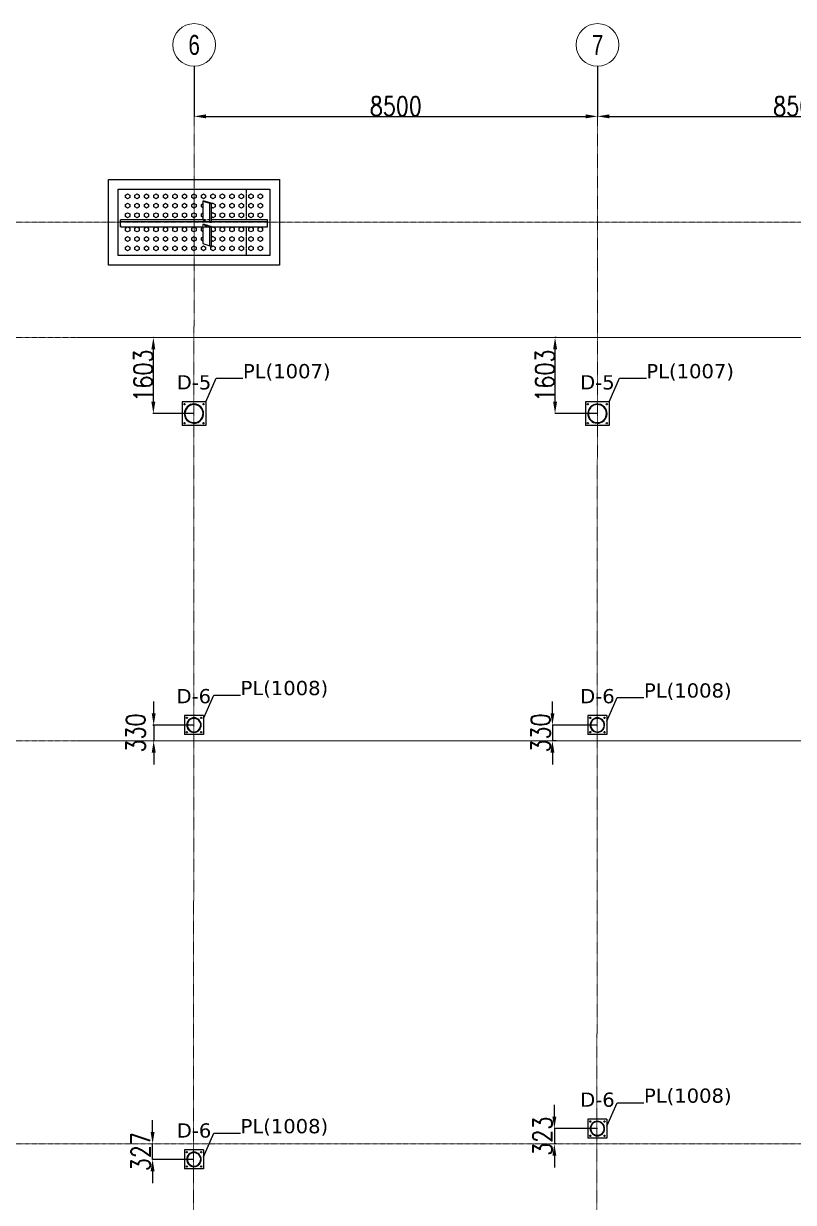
# Model space of a CAD drawing. Header units: millimetres. Extents: x 1541 to 289025, y -12015 to 47026.
# Drawn here: x 194475 to 210695, y 22171 to 47026 of the extents above; entities that cross this region are included whole.
import ezdxf
from ezdxf.enums import TextEntityAlignment as Align

# ---------------------------------------------------------------- set-up
doc = ezdxf.new("R2010")
doc.units = ezdxf.units.MM
doc.header["$LTSCALE"] = 0.1
for name, pattern in [('ACAD_ISO02W100', [15, 12, -3]), ('DXK_LINE_DOT2', [3.9198, 1.9599, -1.9599]), ('Grid Line', [3.33375, 1.905, -0.47625, 0.47625, -0.47625])]:
    doc.linetypes.add(name, pattern=pattern)
doc.layers.get('0').update_dxf_attribs({"color": 255})
for name, color, linetype in [('COTAS', 8, 'Continuous'), ('PLATINAS', 5, 'Continuous'), ('TEXTO GENERAL', 3, 'Continuous')]:
    doc.layers.add(name, color=color, linetype=linetype)
doc.layers.add('E_EJES', color=8, linetype='Continuous', lineweight=9)
doc.layers.add('E_EJES-1', color=8, linetype='Grid Line', lineweight=9)
doc.styles.add('CNI_COTAS', font='romans.shx', dxfattribs={"width": 0.8})
doc.styles.add('Swis721 LtCn BT_1', font='swisscl.ttf', dxfattribs={"height": 0.42})
doc.styles.add('TEXTO GENERAL', font='verdana.ttf', dxfattribs={"height": 0.9})
doc.dimstyles.new('1.3', dxfattribs={"dimscale": 0, "dimtxt": 50, "dimasz": 30, "dimexe": 4, "dimexo": 4, "dimgap": 9, "dimtad": 1, "dimdec": 0, "dimzin": 4, "dimdsep": 46, "dimtxsty": 'CNI_COTAS', "dimcen": 0, "dimclrd": 256, "dimclrt": 3, "dimadec": 0, "dimazin": 0, "dimtfac": 1, "dimtdec": 0, "dimtmove": 2, "dimatfit": 0, "dimfxl": 0.05, "dimtolj": 1, "dimtzin": 0, "dimarcsym": 0})
doc.dimstyles.new('1.5', dxfattribs={"dimscale": 0, "dimtxt": 400, "dimasz": 250, "dimexe": 4, "dimexo": 4, "dimgap": 15, "dimtad": 1, "dimdec": 0, "dimzin": 4, "dimdsep": 46, "dimtxsty": 'CNI_COTAS', "dimcen": 0, "dimclrd": 256, "dimclrt": 3, "dimadec": 0, "dimazin": 0, "dimtfac": 1, "dimtdec": 0, "dimtmove": 2, "dimatfit": 0, "dimfxl": 0.05, "dimtolj": 1, "dimtzin": 0, "dimarcsym": 0})

# ---------------------------------------------------------------- blocks, each defined once
blk = doc.blocks.new('Grid - CNI_NOMBRE EJES-372759-_26_00m_LOC COLUMNAS Y MUROS PISO 7')
at = {"layer": 'E_EJES'}
blk.add_circle((0, 0), 0.003, dxfattribs=at)
blk = doc.blocks.new('*D841')
at = {"layer": 'COTAS', "color": 0, "lineweight": -2, "transparency": 16777216}
for p, q in [((198068, 46122), (198068, 45065)), ((206568, 46122), (206568, 45065))]:
    blk.add_line(p, q, dxfattribs=at)
at = {"layer": 'COTAS', "lineweight": -2, "transparency": 16777216}
blk.add_line((198318, 45069), (206318, 45069), dxfattribs=at)
at = {"layer": 'COTAS', "transparency": 16777216}
for points in [[(198318, 45111), (198318, 45028), (198068, 45069)], [(206318, 45111), (206318, 45028), (206568, 45069)]]:
    blk.add_solid(points, dxfattribs=at)
at = {"layer": 'Defpoints', "color": 0, "transparency": 16777216}
for p in [(198068, 46126), (206568, 46126), (206568, 45069)]:
    blk.add_point(p, dxfattribs=at)
at = {"layer": 'COTAS', "color": 3, "transparency": 16777216, "insert": (202318, 45284), "char_height": 400, "attachment_point": 5, "style": 'CNI_COTAS'}
blk.add_mtext('\\A1;8500', dxfattribs=at)
blk = doc.blocks.new('*D842')
at = {"layer": 'COTAS', "color": 0, "lineweight": -2, "transparency": 16777216}
for p, q in [((206568, 46122), (206568, 45065)), ((215068, 46117), (215068, 45065))]:
    blk.add_line(p, q, dxfattribs=at)
at = {"layer": 'COTAS', "lineweight": -2, "transparency": 16777216}
blk.add_line((206818, 45069), (214818, 45069), dxfattribs=at)
at = {"layer": 'COTAS', "transparency": 16777216}
for points in [[(206818, 45111), (206818, 45028), (206568, 45069)], [(214818, 45111), (214818, 45028), (215068, 45069)]]:
    blk.add_solid(points, dxfattribs=at)
at = {"layer": 'Defpoints', "color": 0, "transparency": 16777216}
for p in [(206568, 46126), (215068, 46121), (215068, 45069)]:
    blk.add_point(p, dxfattribs=at)
at = {"layer": 'COTAS', "color": 3, "transparency": 16777216, "insert": (210818, 45284), "char_height": 400, "attachment_point": 5, "style": 'CNI_COTAS'}
blk.add_mtext('\\A1;8500', dxfattribs=at)
blk = doc.blocks.new('*D853')
at = {"layer": 'COTAS', "lineweight": -2, "transparency": 16777216}
for p, q in [((197193, 23655), (197193, 23905)), ((197193, 23078), (197193, 23405)), ((197193, 22828), (197193, 22578))]:
    blk.add_line(p, q, dxfattribs=at)
at = {"layer": 'COTAS', "color": 0, "lineweight": -2, "transparency": 16777216}
for p, q in [((197196, 23405), (197189, 23405)), ((197196, 23078), (197189, 23078))]:
    blk.add_line(p, q, dxfattribs=at)
at = {"layer": 'COTAS', "transparency": 16777216}
for points in [[(197151, 23655), (197234, 23655), (197193, 23405)], [(197151, 22828), (197234, 22828), (197193, 23078)]]:
    blk.add_solid(points, dxfattribs=at)
at = {"layer": 'Defpoints', "color": 0, "transparency": 16777216}
for p in [(197193, 23405), (197200, 23405), (197200, 23078)]:
    blk.add_point(p, dxfattribs=at)
at = {"layer": 'COTAS', "color": 3, "transparency": 16777216, "insert": (196943, 23242), "char_height": 400, "attachment_point": 5, "rotation": 90, "style": 'CNI_COTAS'}
blk.add_mtext('\\A1;327', dxfattribs=at)
blk = doc.blocks.new('*D854')
at = {"layer": 'COTAS', "lineweight": -2, "transparency": 16777216}
for p, q in [((205658, 23978), (205658, 24228)), ((205658, 23728), (205658, 23405)), ((205658, 23155), (205658, 22905))]:
    blk.add_line(p, q, dxfattribs=at)
at = {"layer": 'COTAS', "color": 0, "lineweight": -2, "transparency": 16777216}
for p, q in [((205696, 23728), (205654, 23728)), ((205696, 23405), (205654, 23405))]:
    blk.add_line(p, q, dxfattribs=at)
at = {"layer": 'COTAS', "transparency": 16777216}
for points in [[(205617, 23978), (205700, 23978), (205658, 23728)], [(205617, 23155), (205700, 23155), (205658, 23405)]]:
    blk.add_solid(points, dxfattribs=at)
at = {"layer": 'Defpoints', "color": 0, "transparency": 16777216}
for p in [(205700, 23728), (205658, 23405), (205700, 23405)]:
    blk.add_point(p, dxfattribs=at)
at = {"layer": 'COTAS', "color": 3, "transparency": 16777216, "insert": (205408, 23567), "char_height": 400, "attachment_point": 5, "rotation": 90, "style": 'CNI_COTAS'}
blk.add_mtext('\\A1;323', dxfattribs=at)
blk = doc.blocks.new('*D855')
at = {"layer": 'COTAS', "lineweight": -2, "transparency": 16777216}
for p, q in [((197216, 32485), (197216, 32735)), ((197216, 32235), (197216, 31905)), ((197216, 31655), (197216, 31405))]:
    blk.add_line(p, q, dxfattribs=at)
at = {"layer": 'COTAS', "color": 0, "lineweight": -2, "transparency": 16777216}
for p, q in [((197204, 32235), (197220, 32235)), ((197204, 31905), (197220, 31905))]:
    blk.add_line(p, q, dxfattribs=at)
at = {"layer": 'COTAS', "transparency": 16777216}
for points in [[(197174, 32485), (197258, 32485), (197216, 32235)], [(197174, 31655), (197258, 31655), (197216, 31905)]]:
    blk.add_solid(points, dxfattribs=at)
at = {"layer": 'Defpoints', "color": 0, "transparency": 16777216}
for p in [(197200, 32235), (197200, 31905), (197216, 31905)]:
    blk.add_point(p, dxfattribs=at)
at = {"layer": 'COTAS', "color": 3, "transparency": 16777216, "insert": (196837, 32070), "char_height": 400, "attachment_point": 5, "rotation": 90, "style": 'CNI_COTAS'}
blk.add_mtext('\\A1;330', dxfattribs=at)
blk = doc.blocks.new('*D856')
at = {"layer": 'COTAS', "color": 0, "lineweight": -2, "transparency": 16777216}
for p, q in [((197212, 40405), (197205, 40405)), ((197212, 38802), (197205, 38802))]:
    blk.add_line(p, q, dxfattribs=at)
at = {"layer": 'COTAS', "lineweight": -2, "transparency": 16777216}
blk.add_line((197209, 39052), (197209, 40155), dxfattribs=at)
at = {"layer": 'COTAS', "transparency": 16777216}
for points in [[(197167, 40155), (197250, 40155), (197209, 40405)], [(197167, 39052), (197250, 39052), (197209, 38802)]]:
    blk.add_solid(points, dxfattribs=at)
at = {"layer": 'Defpoints', "color": 0, "transparency": 16777216}
for p in [(197209, 40405), (197216, 40405), (197216, 38802)]:
    blk.add_point(p, dxfattribs=at)
at = {"layer": 'COTAS', "color": 3, "transparency": 16777216, "insert": (196994, 39604), "char_height": 400, "attachment_point": 5, "rotation": 90, "style": 'CNI_COTAS'}
blk.add_mtext('\\A1;1603', dxfattribs=at)
blk = doc.blocks.new('*D857')
at = {"layer": 'COTAS', "color": 0, "lineweight": -2, "transparency": 16777216}
for p, q in [((205696, 40405), (205669, 40405)), ((205696, 38802), (205669, 38802))]:
    blk.add_line(p, q, dxfattribs=at)
at = {"layer": 'COTAS', "lineweight": -2, "transparency": 16777216}
blk.add_line((205673, 39052), (205673, 40155), dxfattribs=at)
at = {"layer": 'COTAS', "transparency": 16777216}
for points in [[(205632, 40155), (205715, 40155), (205673, 40405)], [(205632, 39052), (205715, 39052), (205673, 38802)]]:
    blk.add_solid(points, dxfattribs=at)
at = {"layer": 'Defpoints', "color": 0, "transparency": 16777216}
for p in [(205673, 40405), (205700, 40405), (205700, 38802)]:
    blk.add_point(p, dxfattribs=at)
at = {"layer": 'COTAS', "color": 3, "transparency": 16777216, "insert": (205458, 39604), "char_height": 400, "attachment_point": 5, "rotation": 90, "style": 'CNI_COTAS'}
blk.add_mtext('\\A1;1603', dxfattribs=at)
blk = doc.blocks.new('*D869')
at = {"layer": 'COTAS', "lineweight": -2, "transparency": 16777216}
for p, q in [((205617, 32485), (205617, 32735)), ((205617, 32235), (205617, 31905)), ((205617, 31655), (205617, 31405))]:
    blk.add_line(p, q, dxfattribs=at)
at = {"layer": 'COTAS', "color": 0, "lineweight": -2, "transparency": 16777216}
for p, q in [((205696, 32235), (205613, 32235)), ((205696, 31905), (205613, 31905))]:
    blk.add_line(p, q, dxfattribs=at)
at = {"layer": 'COTAS', "transparency": 16777216}
for points in [[(205576, 32485), (205659, 32485), (205617, 32235)], [(205576, 31655), (205659, 31655), (205617, 31905)]]:
    blk.add_solid(points, dxfattribs=at)
at = {"layer": 'Defpoints', "color": 0, "transparency": 16777216}
for p in [(205700, 32235), (205617, 31905), (205700, 31905)]:
    blk.add_point(p, dxfattribs=at)
at = {"layer": 'COTAS', "color": 3, "transparency": 16777216, "insert": (205367, 32070), "char_height": 400, "attachment_point": 5, "rotation": 90, "style": 'CNI_COTAS'}
blk.add_mtext('\\A1;330', dxfattribs=at)

msp = doc.modelspace()

# ---------------------------------------------------------------- linework, layer by layer
at = {"color": 8, "linetype": 'Continuous'}
for p, q in [((196264.9, 41935.4), (196264.9, 43735.4)), ((196264.9, 43735.4), (199864.9, 43735.4)), ((196464.9, 42135.4), (196464.9, 43535.4)), ((196464.9, 43535.4), (199664.9, 43535.4)), ((199664.9, 43535.4), (199664.9, 42135.4)), ((199864.9, 43735.4), (199864.9, 41935.4)), ((196619.9, 43411.4), (196664.9, 43437.4)), ((196619.9, 43359.4), (196619.9, 43411.4)), ((196664.9, 43333.4), (196619.9, 43359.4)), ((196664.9, 43437.4), (196709.9, 43411.4)), ((196709.9, 43359.4), (196664.9, 43333.4)), ((196709.9, 43411.4), (196709.9, 43359.4)), ((196819.9, 43411.4), (196864.9, 43437.4)), ((196819.9, 43359.4), (196819.9, 43411.4)), ((196864.9, 43333.4), (196819.9, 43359.4)), ((196864.9, 43437.4), (196909.9, 43411.4)), ((196909.9, 43359.4), (196864.9, 43333.4)), ((196909.9, 43411.4), (196909.9, 43359.4)), ((197019.9, 43411.4), (197064.9, 43437.4)), ((197019.9, 43359.4), (197019.9, 43411.4)), ((197064.9, 43333.4), (197019.9, 43359.4)), ((197064.9, 43437.4), (197109.9, 43411.4)), ((197109.9, 43359.4), (197064.9, 43333.4)), ((197109.9, 43411.4), (197109.9, 43359.4)), ((197219.9, 43411.4), (197264.9, 43437.4)), ((197219.9, 43359.4), (197219.9, 43411.4)), ((197264.9, 43333.4), (197219.9, 43359.4)), ((197264.9, 43437.4), (197309.9, 43411.4)), ((197309.9, 43359.4), (197264.9, 43333.4)), ((197309.9, 43411.4), (197309.9, 43359.4)), ((197419.9, 43411.4), (197464.9, 43437.4)), ((197419.9, 43359.4), (197419.9, 43411.4)), ((197464.9, 43333.4), (197419.9, 43359.4)), ((197464.9, 43437.4), (197509.9, 43411.4)), ((197509.9, 43359.4), (197464.9, 43333.4)), ((197509.9, 43411.4), (197509.9, 43359.4)), ((197619.9, 43411.4), (197664.9, 43437.4)), ((197619.9, 43359.4), (197619.9, 43411.4)), ((197664.9, 43333.4), (197619.9, 43359.4)), ((197664.9, 43437.4), (197709.9, 43411.4)), ((197709.9, 43359.4), (197664.9, 43333.4)), ((197709.9, 43411.4), (197709.9, 43359.4)), ((197819.9, 43411.4), (197864.9, 43437.4)), ((197819.9, 43359.4), (197819.9, 43411.4)), ((197864.9, 43333.4), (197819.9, 43359.4)), ((197864.9, 43437.4), (197909.9, 43411.4)), ((197909.9, 43359.4), (197864.9, 43333.4)), ((197909.9, 43411.4), (197909.9, 43359.4)), ((198019.9, 43411.4), (198064.9, 43437.4)), ((198019.9, 43359.4), (198019.9, 43411.4)), ((198064.9, 43333.4), (198019.9, 43359.4)), ((198064.9, 43437.4), (198109.9, 43411.4)), ((198109.9, 43359.4), (198064.9, 43333.4)), ((198109.9, 43411.4), (198109.9, 43359.4)), ((198219.9, 43411.4), (198264.9, 43437.4)), ((198219.9, 43359.4), (198219.9, 43411.4)), ((198264.9, 43333.4), (198219.9, 43359.4)), ((198249.8, 43284.8), (198248.9, 42884.6)), ((198280.4, 43284.8), (198249.8, 43284.8)), ((198249.8, 43284.8), (198397.3, 43241.6)), ((198264.9, 43437.4), (198309.9, 43411.4)), ((198309.9, 43359.4), (198264.9, 43333.4)), ((198430.8, 43240.8), (198280.4, 43284.8)), ((198309.9, 43411.4), (198309.9, 43359.4)), ((198419.9, 43411.4), (198464.9, 43437.4)), ((198419.9, 43359.4), (198419.9, 43411.4)), ((198464.9, 43333.4), (198419.9, 43359.4)), ((198464.9, 43437.4), (198509.9, 43411.4)), ((198509.9, 43359.4), (198464.9, 43333.4)), ((198509.9, 43411.4), (198509.9, 43359.4)), ((198619.9, 43411.4), (198664.9, 43437.4)), ((198619.9, 43359.4), (198619.9, 43411.4)), ((198664.9, 43333.4), (198619.9, 43359.4)), ((198664.9, 43437.4), (198709.9, 43411.4)), ((198709.9, 43359.4), (198664.9, 43333.4)), ((198709.9, 43411.4), (198709.9, 43359.4)), ((198819.9, 43411.4), (198864.9, 43437.4)), ((198819.9, 43359.4), (198819.9, 43411.4)), ((198864.9, 43333.4), (198819.9, 43359.4)), ((198864.9, 43437.4), (198909.9, 43411.4)), ((198909.9, 43359.4), (198864.9, 43333.4)), ((198909.9, 43411.4), (198909.9, 43359.4)), ((199019.9, 43411.4), (199064.9, 43437.4)), ((199019.9, 43359.4), (199019.9, 43411.4)), ((199064.9, 43333.4), (199019.9, 43359.4)), ((199064.9, 43437.4), (199109.9, 43411.4)), ((199109.9, 43359.4), (199064.9, 43333.4)), ((199109.9, 43411.4), (199109.9, 43359.4)), ((199219.9, 43411.4), (199264.9, 43437.4)), ((199219.9, 43359.4), (199219.9, 43411.4)), ((199264.9, 43333.4), (199219.9, 43359.4)), ((199264.9, 43437.4), (199309.9, 43411.4)), ((199309.9, 43359.4), (199264.9, 43333.4)), ((199309.9, 43411.4), (199309.9, 43359.4)), ((199419.9, 43411.4), (199464.9, 43437.4)), ((199419.9, 43359.4), (199419.9, 43411.4)), ((199464.9, 43333.4), (199419.9, 43359.4)), ((199464.9, 43437.4), (199509.9, 43411.4)), ((199509.9, 43359.4), (199464.9, 43333.4)), ((199509.9, 43411.4), (199509.9, 43359.4)), ((196619.9, 43211.4), (196664.9, 43237.4)), ((196619.9, 43159.4), (196619.9, 43211.4)), ((196664.9, 43133.4), (196619.9, 43159.4)), ((196619.9, 43011.4), (196664.9, 43037.4)), ((196619.9, 42959.4), (196619.9, 43011.4)), ((196664.9, 43237.4), (196709.9, 43211.4)), ((196709.9, 43159.4), (196664.9, 43133.4)), ((196664.9, 43037.4), (196709.9, 43011.4)), ((196709.9, 43211.4), (196709.9, 43159.4)), ((196709.9, 43011.4), (196709.9, 42959.4)), ((196819.9, 43211.4), (196864.9, 43237.4)), ((196819.9, 43159.4), (196819.9, 43211.4)), ((196864.9, 43133.4), (196819.9, 43159.4)), ((196819.9, 43011.4), (196864.9, 43037.4)), ((196819.9, 42959.4), (196819.9, 43011.4)), ((196864.9, 43237.4), (196909.9, 43211.4)), ((196909.9, 43159.4), (196864.9, 43133.4)), ((196864.9, 43037.4), (196909.9, 43011.4)), ((196909.9, 43211.4), (196909.9, 43159.4)), ((196909.9, 43011.4), (196909.9, 42959.4)), ((197019.9, 43211.4), (197064.9, 43237.4)), ((197019.9, 43159.4), (197019.9, 43211.4)), ((197064.9, 43133.4), (197019.9, 43159.4)), ((197019.9, 43011.4), (197064.9, 43037.4)), ((197019.9, 42959.4), (197019.9, 43011.4)), ((197064.9, 43237.4), (197109.9, 43211.4)), ((197109.9, 43159.4), (197064.9, 43133.4)), ((197064.9, 43037.4), (197109.9, 43011.4)), ((197109.9, 43211.4), (197109.9, 43159.4)), ((197109.9, 43011.4), (197109.9, 42959.4)), ((197219.9, 43211.4), (197264.9, 43237.4)), ((197219.9, 43159.4), (197219.9, 43211.4)), ((197264.9, 43133.4), (197219.9, 43159.4)), ((197219.9, 43011.4), (197264.9, 43037.4)), ((197219.9, 42959.4), (197219.9, 43011.4)), ((197264.9, 43237.4), (197309.9, 43211.4)), ((197309.9, 43159.4), (197264.9, 43133.4)), ((197264.9, 43037.4), (197309.9, 43011.4)), ((197309.9, 43211.4), (197309.9, 43159.4)), ((197309.9, 43011.4), (197309.9, 42959.4)), ((197419.9, 43211.4), (197464.9, 43237.4)), ((197419.9, 43159.4), (197419.9, 43211.4)), ((197464.9, 43133.4), (197419.9, 43159.4)), ((197419.9, 43011.4), (197464.9, 43037.4)), ((197419.9, 42959.4), (197419.9, 43011.4)), ((197464.9, 43237.4), (197509.9, 43211.4)), ((197509.9, 43159.4), (197464.9, 43133.4)), ((197464.9, 43037.4), (197509.9, 43011.4)), ((197509.9, 43211.4), (197509.9, 43159.4)), ((197509.9, 43011.4), (197509.9, 42959.4)), ((197619.9, 43211.4), (197664.9, 43237.4)), ((197619.9, 43159.4), (197619.9, 43211.4)), ((197664.9, 43133.4), (197619.9, 43159.4)), ((197619.9, 43011.4), (197664.9, 43037.4)), ((197619.9, 42959.4), (197619.9, 43011.4)), ((197664.9, 43237.4), (197709.9, 43211.4)), ((197709.9, 43159.4), (197664.9, 43133.4)), ((197664.9, 43037.4), (197709.9, 43011.4)), ((197709.9, 43211.4), (197709.9, 43159.4)), ((197709.9, 43011.4), (197709.9, 42959.4)), ((197819.9, 43211.4), (197864.9, 43237.4)), ((197819.9, 43159.4), (197819.9, 43211.4)), ((197864.9, 43133.4), (197819.9, 43159.4)), ((197819.9, 43011.4), (197864.9, 43037.4)), ((197819.9, 42959.4), (197819.9, 43011.4)), ((197864.9, 43237.4), (197909.9, 43211.4)), ((197909.9, 43159.4), (197864.9, 43133.4)), ((197864.9, 43037.4), (197909.9, 43011.4)), ((197909.9, 43211.4), (197909.9, 43159.4)), ((197909.9, 43011.4), (197909.9, 42959.4)), ((198019.9, 43211.4), (198064.9, 43237.4)), ((198019.9, 43159.4), (198019.9, 43211.4)), ((198064.9, 43133.4), (198019.9, 43159.4)), ((198019.9, 43011.4), (198064.9, 43037.4)), ((198019.9, 42959.4), (198019.9, 43011.4)), ((198064.9, 43237.4), (198109.9, 43211.4)), ((198109.9, 43159.4), (198064.9, 43133.4)), ((198064.9, 43037.4), (198109.9, 43011.4)), ((198109.9, 43211.4), (198109.9, 43159.4)), ((198109.9, 43011.4), (198109.9, 42959.4)), ((198219.9, 43211.4), (198257.6, 43233.1)), ((198219.9, 43159.4), (198219.9, 43211.4)), ((198257.5, 43137.7), (198219.9, 43159.4)), ((198219.9, 43011.4), (198257.5, 43033.1)), ((198219.9, 42959.4), (198219.9, 43011.4)), ((198397.2, 42839.9), (198397.3, 43241.6)), ((198397.3, 43241.6), (198430.8, 43240.8)), ((198430.7, 42839.1), (198430.8, 43240.8)), ((198464.9, 43133.4), (198430.7, 43153.2)), ((198464.9, 43037.4), (198430.7, 43017.6)), ((198464.9, 43237.4), (198430.8, 43217.6)), ((198464.9, 43237.4), (198509.9, 43211.4)), ((198509.9, 43159.4), (198464.9, 43133.4)), ((198464.9, 43037.4), (198509.9, 43011.4)), ((198509.9, 43211.4), (198509.9, 43159.4)), ((198509.9, 43011.4), (198509.9, 42959.4)), ((198619.9, 43211.4), (198664.9, 43237.4)), ((198619.9, 43159.4), (198619.9, 43211.4)), ((198664.9, 43133.4), (198619.9, 43159.4)), ((198619.9, 43011.4), (198664.9, 43037.4)), ((198619.9, 42959.4), (198619.9, 43011.4)), ((198664.9, 43237.4), (198709.9, 43211.4)), ((198709.9, 43159.4), (198664.9, 43133.4)), ((198664.9, 43037.4), (198709.9, 43011.4)), ((198709.9, 43211.4), (198709.9, 43159.4)), ((198709.9, 43011.4), (198709.9, 42959.4)), ((198819.9, 43211.4), (198864.9, 43237.4)), ((198819.9, 43159.4), (198819.9, 43211.4)), ((198864.9, 43133.4), (198819.9, 43159.4)), ((198819.9, 43011.4), (198864.9, 43037.4)), ((198819.9, 42959.4), (198819.9, 43011.4)), ((198864.9, 43237.4), (198909.9, 43211.4)), ((198909.9, 43159.4), (198864.9, 43133.4)), ((198864.9, 43037.4), (198909.9, 43011.4)), ((198909.9, 43211.4), (198909.9, 43159.4)), ((198909.9, 43011.4), (198909.9, 42959.4)), ((199019.9, 43211.4), (199064.9, 43237.4)), ((199019.9, 43159.4), (199019.9, 43211.4)), ((199064.9, 43133.4), (199019.9, 43159.4)), ((199019.9, 43011.4), (199064.9, 43037.4)), ((199019.9, 42959.4), (199019.9, 43011.4)), ((199064.9, 43237.4), (199109.9, 43211.4)), ((199109.9, 43159.4), (199064.9, 43133.4)), ((199064.9, 43037.4), (199109.9, 43011.4)), ((199109.9, 43211.4), (199109.9, 43159.4)), ((199109.9, 43011.4), (199109.9, 42959.4)), ((199219.9, 43211.4), (199264.9, 43237.4)), ((199219.9, 43159.4), (199219.9, 43211.4)), ((199264.9, 43133.4), (199219.9, 43159.4)), ((199219.9, 43011.4), (199264.9, 43037.4)), ((199219.9, 42959.4), (199219.9, 43011.4)), ((199264.9, 43237.4), (199309.9, 43211.4)), ((199309.9, 43159.4), (199264.9, 43133.4)), ((199264.9, 43037.4), (199309.9, 43011.4)), ((199309.9, 43211.4), (199309.9, 43159.4)), ((199309.9, 43011.4), (199309.9, 42959.4)), ((199419.9, 43211.4), (199464.9, 43237.4)), ((199419.9, 43159.4), (199419.9, 43211.4)), ((199464.9, 43133.4), (199419.9, 43159.4)), ((199419.9, 43011.4), (199464.9, 43037.4)), ((199419.9, 42959.4), (199419.9, 43011.4)), ((199464.9, 43237.4), (199509.9, 43211.4)), ((199509.9, 43159.4), (199464.9, 43133.4)), ((199464.9, 43037.4), (199509.9, 43011.4)), ((199509.9, 43211.4), (199509.9, 43159.4)), ((199509.9, 43011.4), (199509.9, 42959.4)), ((196514.9, 42842.2), (196514.9, 42885.2)), ((198248.9, 42885.2), (196514.9, 42885.2)), ((196514.9, 42813.7), (196514.9, 42842.2)), ((199614.9, 42842.2), (196514.9, 42842.2)), ((196514.9, 42742.3), (196514.9, 42813.7)), ((196521.5, 42741.8), (196514.9, 42813.7)), ((196664.9, 42933.4), (196619.9, 42959.4)), ((196709.9, 42959.4), (196664.9, 42933.4)), ((196864.9, 42933.4), (196819.9, 42959.4)), ((196909.9, 42959.4), (196864.9, 42933.4)), ((197064.9, 42933.4), (197019.9, 42959.4)), ((197109.9, 42959.4), (197064.9, 42933.4)), ((197264.9, 42933.4), (197219.9, 42959.4)), ((197309.9, 42959.4), (197264.9, 42933.4)), ((197464.9, 42933.4), (197419.9, 42959.4)), ((197509.9, 42959.4), (197464.9, 42933.4)), ((197664.9, 42933.4), (197619.9, 42959.4)), ((197709.9, 42959.4), (197664.9, 42933.4)), ((197864.9, 42933.4), (197819.9, 42959.4)), ((197909.9, 42959.4), (197864.9, 42933.4)), ((198064.9, 42933.4), (198019.9, 42959.4)), ((198109.9, 42959.4), (198064.9, 42933.4)), ((198257.5, 42937.7), (198219.9, 42959.4)), ((198397.2, 42839.9), (198430.7, 42839.1)), ((198464.9, 42933.4), (198430.7, 42953.2)), ((199614.9, 42885.2), (198430.7, 42885.2)), ((198509.9, 42959.4), (198464.9, 42933.4)), ((198664.9, 42933.4), (198619.9, 42959.4)), ((198709.9, 42959.4), (198664.9, 42933.4)), ((198864.9, 42933.4), (198819.9, 42959.4)), ((198909.9, 42959.4), (198864.9, 42933.4)), ((199064.9, 42933.4), (199019.9, 42959.4)), ((199109.9, 42959.4), (199064.9, 42933.4)), ((199264.9, 42933.4), (199219.9, 42959.4)), ((199309.9, 42959.4), (199264.9, 42933.4)), ((199464.9, 42933.4), (199419.9, 42959.4)), ((199509.9, 42959.4), (199464.9, 42933.4)), ((199614.9, 42842.2), (199614.9, 42885.2)), ((199614.9, 42741.8), (199614.9, 42842.2)), ((196521.5, 42741.8), (196514.9, 42742.3)), ((196521.5, 42741.8), (199614.9, 42741.8)), ((196619.9, 42711.4), (196664.9, 42737.4)), ((196619.9, 42659.4), (196619.9, 42711.4)), ((196664.9, 42633.4), (196619.9, 42659.4)), ((196619.9, 42511.4), (196664.9, 42537.4)), ((196619.9, 42459.4), (196619.9, 42511.4)), ((196664.9, 42737.4), (196709.9, 42711.4)), ((196709.9, 42659.4), (196664.9, 42633.4)), ((196664.9, 42537.4), (196709.9, 42511.4)), ((196709.9, 42711.4), (196709.9, 42659.4)), ((196709.9, 42511.4), (196709.9, 42459.4)), ((196819.9, 42711.4), (196864.9, 42737.4)), ((196819.9, 42659.4), (196819.9, 42711.4)), ((196864.9, 42633.4), (196819.9, 42659.4)), ((196819.9, 42511.4), (196864.9, 42537.4)), ((196819.9, 42459.4), (196819.9, 42511.4)), ((196864.9, 42737.4), (196909.9, 42711.4)), ((196909.9, 42659.4), (196864.9, 42633.4)), ((196864.9, 42537.4), (196909.9, 42511.4)), ((196909.9, 42711.4), (196909.9, 42659.4)), ((196909.9, 42511.4), (196909.9, 42459.4)), ((197019.9, 42711.4), (197064.9, 42737.4)), ((197019.9, 42659.4), (197019.9, 42711.4)), ((197064.9, 42633.4), (197019.9, 42659.4)), ((197019.9, 42511.4), (197064.9, 42537.4)), ((197019.9, 42459.4), (197019.9, 42511.4)), ((197064.9, 42737.4), (197109.9, 42711.4)), ((197109.9, 42659.4), (197064.9, 42633.4)), ((197064.9, 42537.4), (197109.9, 42511.4)), ((197109.9, 42711.4), (197109.9, 42659.4)), ((197109.9, 42511.4), (197109.9, 42459.4)), ((197219.9, 42711.4), (197264.9, 42737.4)), ((197219.9, 42659.4), (197219.9, 42711.4)), ((197264.9, 42633.4), (197219.9, 42659.4)), ((197219.9, 42511.4), (197264.9, 42537.4)), ((197219.9, 42459.4), (197219.9, 42511.4)), ((197264.9, 42737.4), (197309.9, 42711.4)), ((197309.9, 42659.4), (197264.9, 42633.4)), ((197264.9, 42537.4), (197309.9, 42511.4)), ((197309.9, 42711.4), (197309.9, 42659.4)), ((197309.9, 42511.4), (197309.9, 42459.4)), ((197419.9, 42711.4), (197464.9, 42737.4)), ((197419.9, 42659.4), (197419.9, 42711.4)), ((197464.9, 42633.4), (197419.9, 42659.4)), ((197419.9, 42511.4), (197464.9, 42537.4)), ((197419.9, 42459.4), (197419.9, 42511.4)), ((197464.9, 42737.4), (197509.9, 42711.4)), ((197509.9, 42659.4), (197464.9, 42633.4)), ((197464.9, 42537.4), (197509.9, 42511.4)), ((197509.9, 42711.4), (197509.9, 42659.4)), ((197509.9, 42511.4), (197509.9, 42459.4)), ((197619.9, 42711.4), (197664.9, 42737.4)), ((197619.9, 42659.4), (197619.9, 42711.4)), ((197664.9, 42633.4), (197619.9, 42659.4)), ((197619.9, 42511.4), (197664.9, 42537.4)), ((197619.9, 42459.4), (197619.9, 42511.4)), ((197664.9, 42737.4), (197709.9, 42711.4)), ((197709.9, 42659.4), (197664.9, 42633.4)), ((197664.9, 42537.4), (197709.9, 42511.4)), ((197709.9, 42711.4), (197709.9, 42659.4)), ((197709.9, 42511.4), (197709.9, 42459.4)), ((197819.9, 42711.4), (197864.9, 42737.4)), ((197819.9, 42659.4), (197819.9, 42711.4)), ((197864.9, 42633.4), (197819.9, 42659.4)), ((197819.9, 42511.4), (197864.9, 42537.4)), ((197819.9, 42459.4), (197819.9, 42511.4)), ((197864.9, 42737.4), (197909.9, 42711.4)), ((197909.9, 42659.4), (197864.9, 42633.4)), ((197864.9, 42537.4), (197909.9, 42511.4)), ((197909.9, 42711.4), (197909.9, 42659.4)), ((197909.9, 42511.4), (197909.9, 42459.4)), ((198019.9, 42711.4), (198064.9, 42737.4)), ((198019.9, 42659.4), (198019.9, 42711.4)), ((198064.9, 42633.4), (198019.9, 42659.4)), ((198019.9, 42511.4), (198064.9, 42537.4)), ((198019.9, 42459.4), (198019.9, 42511.4)), ((198064.9, 42737.4), (198109.9, 42711.4)), ((198109.9, 42659.4), (198064.9, 42633.4)), ((198064.9, 42537.4), (198109.9, 42511.4)), ((198109.9, 42711.4), (198109.9, 42659.4)), ((198109.9, 42511.4), (198109.9, 42459.4)), ((198219.9, 42711.4), (198257.5, 42733)), ((198219.9, 42659.4), (198219.9, 42711.4)), ((198257.5, 42637.7), (198219.9, 42659.4)), ((198219.9, 42511.4), (198257.5, 42533)), ((198219.9, 42459.4), (198219.9, 42511.4)), ((198249.6, 42741.8), (198248.9, 42385.9)), ((198397.2, 42341.6), (198397.2, 42743.1)), ((198397.2, 42743.1), (198430.6, 42742.3)), ((198430.6, 42340.8), (198430.6, 42742.3)), ((198464.9, 42737.4), (198430.6, 42717.5)), ((198464.9, 42633.4), (198430.6, 42653.2)), ((198464.9, 42537.4), (198430.6, 42517.5)), ((198464.9, 42737.4), (198509.9, 42711.4)), ((198509.9, 42659.4), (198464.9, 42633.4)), ((198464.9, 42537.4), (198509.9, 42511.4)), ((198509.9, 42711.4), (198509.9, 42659.4)), ((198509.9, 42511.4), (198509.9, 42459.4)), ((198619.9, 42711.4), (198664.9, 42737.4)), ((198619.9, 42659.4), (198619.9, 42711.4)), ((198664.9, 42633.4), (198619.9, 42659.4)), ((198619.9, 42511.4), (198664.9, 42537.4)), ((198619.9, 42459.4), (198619.9, 42511.4)), ((198664.9, 42737.4), (198709.9, 42711.4)), ((198709.9, 42659.4), (198664.9, 42633.4)), ((198664.9, 42537.4), (198709.9, 42511.4)), ((198709.9, 42711.4), (198709.9, 42659.4)), ((198709.9, 42511.4), (198709.9, 42459.4)), ((198819.9, 42711.4), (198864.9, 42737.4)), ((198819.9, 42659.4), (198819.9, 42711.4)), ((198864.9, 42633.4), (198819.9, 42659.4)), ((198819.9, 42511.4), (198864.9, 42537.4)), ((198819.9, 42459.4), (198819.9, 42511.4)), ((198864.9, 42737.4), (198909.9, 42711.4)), ((198909.9, 42659.4), (198864.9, 42633.4)), ((198864.9, 42537.4), (198909.9, 42511.4)), ((198909.9, 42711.4), (198909.9, 42659.4)), ((198909.9, 42511.4), (198909.9, 42459.4)), ((199019.9, 42711.4), (199064.9, 42737.4)), ((199019.9, 42659.4), (199019.9, 42711.4)), ((199064.9, 42633.4), (199019.9, 42659.4)), ((199019.9, 42511.4), (199064.9, 42537.4)), ((199019.9, 42459.4), (199019.9, 42511.4)), ((199064.9, 42737.4), (199109.9, 42711.4)), ((199109.9, 42659.4), (199064.9, 42633.4)), ((199064.9, 42537.4), (199109.9, 42511.4)), ((199109.9, 42711.4), (199109.9, 42659.4)), ((199109.9, 42511.4), (199109.9, 42459.4)), ((199219.9, 42711.4), (199264.9, 42737.4)), ((199219.9, 42659.4), (199219.9, 42711.4)), ((199264.9, 42633.4), (199219.9, 42659.4)), ((199219.9, 42511.4), (199264.9, 42537.4)), ((199219.9, 42459.4), (199219.9, 42511.4)), ((199264.9, 42737.4), (199309.9, 42711.4)), ((199309.9, 42659.4), (199264.9, 42633.4)), ((199264.9, 42537.4), (199309.9, 42511.4)), ((199309.9, 42711.4), (199309.9, 42659.4)), ((199309.9, 42511.4), (199309.9, 42459.4)), ((199419.9, 42711.4), (199464.9, 42737.4)), ((199419.9, 42659.4), (199419.9, 42711.4)), ((199464.9, 42633.4), (199419.9, 42659.4)), ((199419.9, 42511.4), (199464.9, 42537.4)), ((199419.9, 42459.4), (199419.9, 42511.4)), ((199464.9, 42737.4), (199509.9, 42711.4)), ((199509.9, 42659.4), (199464.9, 42633.4)), ((199464.9, 42537.4), (199509.9, 42511.4)), ((199509.9, 42711.4), (199509.9, 42659.4)), ((199509.9, 42511.4), (199509.9, 42459.4)), ((196664.9, 42433.4), (196619.9, 42459.4)), ((196619.9, 42311.4), (196664.9, 42337.4)), ((196619.9, 42259.4), (196619.9, 42311.4)), ((196664.9, 42233.4), (196619.9, 42259.4)), ((196709.9, 42459.4), (196664.9, 42433.4)), ((196664.9, 42337.4), (196709.9, 42311.4)), ((196709.9, 42259.4), (196664.9, 42233.4)), ((196709.9, 42311.4), (196709.9, 42259.4)), ((196864.9, 42433.4), (196819.9, 42459.4)), ((196819.9, 42311.4), (196864.9, 42337.4)), ((196819.9, 42259.4), (196819.9, 42311.4)), ((196864.9, 42233.4), (196819.9, 42259.4)), ((196909.9, 42459.4), (196864.9, 42433.4)), ((196864.9, 42337.4), (196909.9, 42311.4)), ((196909.9, 42259.4), (196864.9, 42233.4)), ((196909.9, 42311.4), (196909.9, 42259.4)), ((197064.9, 42433.4), (197019.9, 42459.4)), ((197019.9, 42311.4), (197064.9, 42337.4)), ((197019.9, 42259.4), (197019.9, 42311.4)), ((197064.9, 42233.4), (197019.9, 42259.4)), ((197109.9, 42459.4), (197064.9, 42433.4)), ((197064.9, 42337.4), (197109.9, 42311.4)), ((197109.9, 42259.4), (197064.9, 42233.4)), ((197109.9, 42311.4), (197109.9, 42259.4)), ((197264.9, 42433.4), (197219.9, 42459.4)), ((197219.9, 42311.4), (197264.9, 42337.4)), ((197219.9, 42259.4), (197219.9, 42311.4)), ((197264.9, 42233.4), (197219.9, 42259.4)), ((197309.9, 42459.4), (197264.9, 42433.4)), ((197264.9, 42337.4), (197309.9, 42311.4)), ((197309.9, 42259.4), (197264.9, 42233.4)), ((197309.9, 42311.4), (197309.9, 42259.4)), ((197464.9, 42433.4), (197419.9, 42459.4)), ((197419.9, 42311.4), (197464.9, 42337.4)), ((197419.9, 42259.4), (197419.9, 42311.4)), ((197464.9, 42233.4), (197419.9, 42259.4)), ((197509.9, 42459.4), (197464.9, 42433.4)), ((197464.9, 42337.4), (197509.9, 42311.4)), ((197509.9, 42259.4), (197464.9, 42233.4)), ((197509.9, 42311.4), (197509.9, 42259.4)), ((197664.9, 42433.4), (197619.9, 42459.4)), ((197619.9, 42311.4), (197664.9, 42337.4)), ((197619.9, 42259.4), (197619.9, 42311.4)), ((197664.9, 42233.4), (197619.9, 42259.4)), ((197709.9, 42459.4), (197664.9, 42433.4)), ((197664.9, 42337.4), (197709.9, 42311.4)), ((197709.9, 42259.4), (197664.9, 42233.4)), ((197709.9, 42311.4), (197709.9, 42259.4)), ((197864.9, 42433.4), (197819.9, 42459.4)), ((197819.9, 42311.4), (197864.9, 42337.4)), ((197819.9, 42259.4), (197819.9, 42311.4)), ((197864.9, 42233.4), (197819.9, 42259.4)), ((197909.9, 42459.4), (197864.9, 42433.4)), ((197864.9, 42337.4), (197909.9, 42311.4)), ((197909.9, 42259.4), (197864.9, 42233.4)), ((197909.9, 42311.4), (197909.9, 42259.4)), ((198064.9, 42433.4), (198019.9, 42459.4)), ((198019.9, 42311.4), (198064.9, 42337.4)), ((198019.9, 42259.4), (198019.9, 42311.4)), ((198064.9, 42233.4), (198019.9, 42259.4)), ((198109.9, 42459.4), (198064.9, 42433.4)), ((198064.9, 42337.4), (198109.9, 42311.4)), ((198109.9, 42259.4), (198064.9, 42233.4)), ((198109.9, 42311.4), (198109.9, 42259.4)), ((198257.5, 42437.7), (198219.9, 42459.4)), ((198219.9, 42311.4), (198264.9, 42337.4)), ((198219.9, 42259.4), (198219.9, 42311.4)), ((198264.9, 42233.4), (198219.9, 42259.4)), ((198248.9, 42385.9), (198397.2, 42341.6)), ((198264.9, 42337.4), (198309.9, 42311.4)), ((198309.9, 42259.4), (198264.9, 42233.4)), ((198309.9, 42311.4), (198309.9, 42259.4)), ((198397.2, 42341.6), (198430.6, 42340.8)), ((198419.9, 42311.4), (198464.9, 42337.4)), ((198419.9, 42259.4), (198419.9, 42311.4)), ((198464.9, 42233.4), (198419.9, 42259.4)), ((198464.9, 42433.4), (198430.6, 42453.2)), ((198509.9, 42459.4), (198464.9, 42433.4)), ((198464.9, 42337.4), (198509.9, 42311.4)), ((198509.9, 42259.4), (198464.9, 42233.4)), ((198509.9, 42311.4), (198509.9, 42259.4)), ((198664.9, 42433.4), (198619.9, 42459.4)), ((198619.9, 42311.4), (198664.9, 42337.4)), ((198619.9, 42259.4), (198619.9, 42311.4)), ((198664.9, 42233.4), (198619.9, 42259.4)), ((198709.9, 42459.4), (198664.9, 42433.4)), ((198664.9, 42337.4), (198709.9, 42311.4)), ((198709.9, 42259.4), (198664.9, 42233.4)), ((198709.9, 42311.4), (198709.9, 42259.4)), ((198864.9, 42433.4), (198819.9, 42459.4)), ((198819.9, 42311.4), (198864.9, 42337.4)), ((198819.9, 42259.4), (198819.9, 42311.4)), ((198864.9, 42233.4), (198819.9, 42259.4)), ((198909.9, 42459.4), (198864.9, 42433.4)), ((198864.9, 42337.4), (198909.9, 42311.4)), ((198909.9, 42259.4), (198864.9, 42233.4)), ((198909.9, 42311.4), (198909.9, 42259.4)), ((199064.9, 42433.4), (199019.9, 42459.4)), ((199019.9, 42311.4), (199064.9, 42337.4)), ((199019.9, 42259.4), (199019.9, 42311.4)), ((199064.9, 42233.4), (199019.9, 42259.4)), ((199109.9, 42459.4), (199064.9, 42433.4)), ((199064.9, 42337.4), (199109.9, 42311.4)), ((199109.9, 42259.4), (199064.9, 42233.4)), ((199109.9, 42311.4), (199109.9, 42259.4)), ((199264.9, 42433.4), (199219.9, 42459.4)), ((199219.9, 42311.4), (199264.9, 42337.4)), ((199219.9, 42259.4), (199219.9, 42311.4)), ((199264.9, 42233.4), (199219.9, 42259.4)), ((199309.9, 42459.4), (199264.9, 42433.4)), ((199264.9, 42337.4), (199309.9, 42311.4)), ((199309.9, 42259.4), (199264.9, 42233.4)), ((199309.9, 42311.4), (199309.9, 42259.4)), ((199464.9, 42433.4), (199419.9, 42459.4)), ((199419.9, 42311.4), (199464.9, 42337.4)), ((199419.9, 42259.4), (199419.9, 42311.4)), ((199464.9, 42233.4), (199419.9, 42259.4)), ((199509.9, 42459.4), (199464.9, 42433.4)), ((199464.9, 42337.4), (199509.9, 42311.4)), ((199509.9, 42259.4), (199464.9, 42233.4)), ((199509.9, 42311.4), (199509.9, 42259.4)), ((199664.9, 42135.4), (196464.9, 42135.4)), ((199864.9, 41935.4), (196264.9, 41935.4))]:
    msp.add_line(p, q, dxfattribs=at)
at = {"color": 8, "linetype": 'DXK_LINE_DOT2'}
for p, q in [((196464.9, 42135.4), (196464.9, 43535.4)), ((196464.9, 43535.4), (199664.9, 43535.4)), ((199664.9, 43535.4), (199664.9, 42135.4)), ((198430.7, 42885.2), (198248.9, 42885.2)), ((198248.9, 42884.6), (198248.9, 42883.3)), ((198248.9, 42883.3), (198397.2, 42839.9)), ((198249.7, 42787.2), (198249.6, 42741.8)), ((198280.3, 42787.2), (198249.7, 42787.2)), ((198249.7, 42787.2), (198397.2, 42743.1)), ((198430.6, 42742.3), (198280.3, 42787.2)), ((199664.9, 42135.4), (196464.9, 42135.4))]:
    msp.add_line(p, q, dxfattribs=at)
at = {"color": 8, "linetype": 'ACAD_ISO02W100', "ltscale": 4}
for p, q in [((199164.9, 43535.4), (199164.9, 42885.2)), ((199164.9, 42741.8), (199164.9, 42135.4))]:
    msp.add_line(p, q, dxfattribs=at)
at = {"color": 7, "linetype": 'Continuous'}
for p, q in [((197849.4, 39002.5), (197857.1, 39016)), ((197857.1, 38989), (197849.4, 39002.5)), ((197857.1, 39016), (197872.7, 39016)), ((197872.7, 38989), (197857.1, 38989)), ((197872.7, 39016), (197880.5, 39002.5)), ((197880.5, 39002.5), (197872.7, 38989)), ((198249.4, 39002.5), (198257.1, 39016)), ((198257.1, 38989), (198249.4, 39002.5)), ((198257.1, 39016), (198272.7, 39016)), ((198272.7, 38989), (198257.1, 38989)), ((198272.7, 39016), (198280.5, 39002.5)), ((198280.5, 39002.5), (198272.7, 38989)), ((206349.4, 39002.5), (206357.1, 39016)), ((206357.1, 38989), (206349.4, 39002.5)), ((206357.1, 39016), (206372.7, 39016)), ((206372.7, 38989), (206357.1, 38989)), ((206372.7, 39016), (206380.5, 39002.5)), ((206380.5, 39002.5), (206372.7, 38989)), ((206749.4, 39002.5), (206757.1, 39016)), ((206757.1, 38989), (206749.4, 39002.5)), ((206757.1, 39016), (206772.7, 39016)), ((206772.7, 38989), (206757.1, 38989)), ((206772.7, 39016), (206780.5, 39002.5)), ((206780.5, 39002.5), (206772.7, 38989)), ((197849.4, 38602.5), (197857.1, 38616)), ((197857.1, 38589), (197849.4, 38602.5)), ((197857.1, 38616), (197872.7, 38616)), ((197872.7, 38589), (197857.1, 38589)), ((197872.7, 38616), (197880.5, 38602.5)), ((197880.5, 38602.5), (197872.7, 38589)), ((198249.4, 38602.5), (198257.1, 38616)), ((198257.1, 38589), (198249.4, 38602.5)), ((198257.1, 38616), (198272.7, 38616)), ((198272.7, 38589), (198257.1, 38589)), ((198272.7, 38616), (198280.5, 38602.5)), ((198280.5, 38602.5), (198272.7, 38589)), ((206349.4, 38602.5), (206357.1, 38616)), ((206357.1, 38589), (206349.4, 38602.5)), ((206357.1, 38616), (206372.7, 38616)), ((206372.7, 38589), (206357.1, 38589)), ((206372.7, 38616), (206380.5, 38602.5)), ((206380.5, 38602.5), (206372.7, 38589)), ((206749.4, 38602.5), (206757.1, 38616)), ((206757.1, 38589), (206749.4, 38602.5)), ((206757.1, 38616), (206772.7, 38616)), ((206772.7, 38589), (206757.1, 38589)), ((206772.7, 38616), (206780.5, 38602.5)), ((206780.5, 38602.5), (206772.7, 38589)), ((197899.4, 32385.4), (197907.1, 32398.9)), ((197907.1, 32371.9), (197899.4, 32385.4)), ((197907.1, 32398.9), (197922.7, 32398.9)), ((197922.7, 32371.9), (197907.1, 32371.9)), ((197922.7, 32398.9), (197930.5, 32385.4)), ((197930.5, 32385.4), (197922.7, 32371.9)), ((198199.4, 32385.4), (198207.1, 32398.9)), ((198207.1, 32371.9), (198199.4, 32385.4)), ((198207.1, 32398.9), (198222.7, 32398.9)), ((198222.7, 32371.9), (198207.1, 32371.9)), ((198222.7, 32398.9), (198230.5, 32385.4)), ((198230.5, 32385.4), (198222.7, 32371.9)), ((206399.4, 32385.4), (206407.1, 32398.9)), ((206407.1, 32371.9), (206399.4, 32385.4)), ((206407.1, 32398.9), (206422.7, 32398.9)), ((206422.7, 32371.9), (206407.1, 32371.9)), ((206422.7, 32398.9), (206430.5, 32385.4)), ((206430.5, 32385.4), (206422.7, 32371.9)), ((206699.4, 32385.4), (206707.1, 32398.9)), ((206707.1, 32371.9), (206699.4, 32385.4)), ((206707.1, 32398.9), (206722.7, 32398.9)), ((206722.7, 32371.9), (206707.1, 32371.9)), ((206722.7, 32398.9), (206730.5, 32385.4)), ((206730.5, 32385.4), (206722.7, 32371.9)), ((197899.4, 32085.4), (197907.1, 32098.9)), ((197907.1, 32071.9), (197899.4, 32085.4)), ((197907.1, 32098.9), (197922.7, 32098.9)), ((197922.7, 32071.9), (197907.1, 32071.9)), ((197922.7, 32098.9), (197930.5, 32085.4)), ((197930.5, 32085.4), (197922.7, 32071.9)), ((198199.4, 32085.4), (198207.1, 32098.9)), ((198207.1, 32071.9), (198199.4, 32085.4)), ((198207.1, 32098.9), (198222.7, 32098.9)), ((198222.7, 32071.9), (198207.1, 32071.9)), ((198222.7, 32098.9), (198230.5, 32085.4)), ((198230.5, 32085.4), (198222.7, 32071.9)), ((206399.4, 32085.4), (206407.1, 32098.9)), ((206407.1, 32071.9), (206399.4, 32085.4)), ((206407.1, 32098.9), (206422.7, 32098.9)), ((206422.7, 32071.9), (206407.1, 32071.9)), ((206422.7, 32098.9), (206430.5, 32085.4)), ((206430.5, 32085.4), (206422.7, 32071.9)), ((206699.4, 32085.4), (206707.1, 32098.9)), ((206707.1, 32071.9), (206699.4, 32085.4)), ((206707.1, 32098.9), (206722.7, 32098.9)), ((206722.7, 32071.9), (206707.1, 32071.9)), ((206722.7, 32098.9), (206730.5, 32085.4)), ((206730.5, 32085.4), (206722.7, 32071.9)), ((206399.4, 23877.9), (206407.1, 23891.4)), ((206407.1, 23864.4), (206399.4, 23877.9)), ((206407.1, 23891.4), (206422.7, 23891.4)), ((206422.7, 23864.4), (206407.1, 23864.4)), ((206422.7, 23891.4), (206430.5, 23877.9)), ((206430.5, 23877.9), (206422.7, 23864.4)), ((206699.4, 23877.9), (206707.1, 23891.4)), ((206707.1, 23864.4), (206699.4, 23877.9)), ((206707.1, 23891.4), (206722.7, 23891.4)), ((206722.7, 23864.4), (206707.1, 23864.4)), ((206722.7, 23891.4), (206730.5, 23877.9)), ((206730.5, 23877.9), (206722.7, 23864.4)), ((206399.4, 23577.9), (206407.1, 23591.4)), ((206407.1, 23564.4), (206399.4, 23577.9)), ((206407.1, 23591.4), (206422.7, 23591.4)), ((206422.7, 23564.4), (206407.1, 23564.4)), ((206422.7, 23591.4), (206430.5, 23577.9)), ((206430.5, 23577.9), (206422.7, 23564.4)), ((206699.4, 23577.9), (206707.1, 23591.4)), ((206707.1, 23564.4), (206699.4, 23577.9)), ((206707.1, 23591.4), (206722.7, 23591.4)), ((206722.7, 23564.4), (206707.1, 23564.4)), ((206722.7, 23591.4), (206730.5, 23577.9)), ((206730.5, 23577.9), (206722.7, 23564.4)), ((197899.4, 23228.3), (197907.1, 23241.8)), ((197907.1, 23214.8), (197899.4, 23228.3)), ((197907.1, 23241.8), (197922.7, 23241.8)), ((197922.7, 23214.8), (197907.1, 23214.8)), ((197922.7, 23241.8), (197930.5, 23228.3)), ((197930.5, 23228.3), (197922.7, 23214.8)), ((198199.4, 23228.3), (198207.1, 23241.8)), ((198207.1, 23214.8), (198199.4, 23228.3)), ((198207.1, 23241.8), (198222.7, 23241.8)), ((198222.7, 23214.8), (198207.1, 23214.8)), ((198222.7, 23241.8), (198230.5, 23228.3)), ((198230.5, 23228.3), (198222.7, 23214.8)), ((197899.4, 22928.3), (197907.1, 22941.8)), ((197907.1, 22914.8), (197899.4, 22928.3)), ((197907.1, 22941.8), (197922.7, 22941.8)), ((197922.7, 22914.8), (197907.1, 22914.8)), ((197922.7, 22941.8), (197930.5, 22928.3)), ((197930.5, 22928.3), (197922.7, 22914.8)), ((198199.4, 22928.3), (198207.1, 22941.8)), ((198207.1, 22914.8), (198199.4, 22928.3)), ((198207.1, 22941.8), (198222.7, 22941.8)), ((198222.7, 22914.8), (198207.1, 22914.8)), ((198222.7, 22941.8), (198230.5, 22928.3)), ((198230.5, 22928.3), (198222.7, 22914.8))]:
    msp.add_line(p, q, dxfattribs=at)
at = {"color": 2, "linetype": 'Continuous'}
for points in [[(198264.9, 38837.7, 1), (197865, 38767.2, 1)], [(198253, 38769.3, 1), (197876.8, 38835.6, 1)], [(206714.5, 32265.2, 1), (206415.4, 32205.7, 1)], [(206704.7, 32207.6, 1), (206425.2, 32263.2, 1)]]:
    msp.add_lwpolyline(points, format="xyb", close=True, dxfattribs=at)
for centre, radius, start, end in [((206564.9, 38802.5), 203, 10, 190), ((206564.9, 38802.5), 203, 190, 10), ((206564.9, 38802.5), 191, 170, 350), ((206564.9, 38802.5), 191, 350, 170), ((198064.9, 32235.4), 152.5, 11.25, 191.25), ((198064.9, 32235.4), 142.5, 348.75, 168.75), ((198064.9, 32235.4), 152.5, 191.25, 11.25), ((198064.9, 32235.4), 142.5, 168.75, 348.75), ((206564.9, 23727.9), 152.5, 11.25, 191.25), ((206564.9, 23727.9), 142.5, 348.75, 168.75), ((206564.9, 23727.9), 152.5, 191.25, 11.25), ((206564.9, 23727.9), 142.5, 168.75, 348.75), ((198064.9, 23078.3), 152.5, 11.25, 191.25), ((198064.9, 23078.3), 142.5, 348.75, 168.75), ((198064.9, 23078.3), 152.5, 191.25, 11.25), ((198064.9, 23078.3), 142.5, 168.75, 348.75)]:
    msp.add_arc(centre, radius, start, end, dxfattribs=at)
at = {"layer": 'COTAS'}
for p, q in [((198064.9, 38802.5), (197199.7, 38802.5)), ((206564.9, 38802.5), (205699.7, 38802.5)), ((198064.9, 32235.4), (197199.7, 32235.4)), ((206564.9, 32235.4), (205699.7, 32235.4)), ((206564.9, 23727.9), (205699.7, 23727.9)), ((198064.9, 23078.3), (197199.7, 23078.3))]:
    msp.add_line(p, q, dxfattribs=at)
at = {"layer": 'E_EJES-1'}
for p, q in [((198047.3, 9907.2), (198068.3, 46125.6)), ((206547.3, 9907.2), (206568.3, 46125.6)), ((189723.6, 42835.4), (288125.4, 42835.4)), ((189723.6, 40405.4), (288125.4, 40405.4)), ((195603.6, 40405.4), (285315.9, 40405.4)), ((189723.6, 31905.4), (288125.4, 31905.4)), ((195603.6, 31905.4), (285315.9, 31905.4)), ((189723.6, 23405.4), (288125.4, 23405.4)), ((189723.6, 23405.4), (285315.9, 23405.4))]:
    msp.add_line(p, q, dxfattribs=at)
at = {"layer": 'PLATINAS'}
for p, q in [((198314.9, 39052.5), (197814.9, 39052.5)), ((197814.9, 39052.5), (197814.9, 38552.5)), ((198314.9, 39052.5), (198314.9, 38552.5)), ((206814.9, 39052.5), (206314.9, 39052.5)), ((206314.9, 39052.5), (206314.9, 38552.5)), ((206814.9, 39052.5), (206814.9, 38552.5)), ((198314.9, 38552.5), (197814.9, 38552.5)), ((206814.9, 38552.5), (206314.9, 38552.5)), ((198264.9, 32435.4), (197864.9, 32435.4)), ((197864.9, 32435.4), (197864.9, 32035.4)), ((198264.9, 32435.4), (198264.9, 32035.4)), ((206764.9, 32435.4), (206364.9, 32435.4)), ((206364.9, 32435.4), (206364.9, 32035.4)), ((206764.9, 32435.4), (206764.9, 32035.4)), ((198264.9, 32035.4), (197864.9, 32035.4)), ((206764.9, 32035.4), (206364.9, 32035.4)), ((206764.9, 23927.9), (206364.9, 23927.9)), ((206364.9, 23927.9), (206364.9, 23527.9)), ((206764.9, 23927.9), (206764.9, 23527.9)), ((206764.9, 23527.9), (206364.9, 23527.9)), ((198264.9, 23278.3), (197864.9, 23278.3)), ((197864.9, 23278.3), (197864.9, 22878.3)), ((198264.9, 23278.3), (198264.9, 22878.3)), ((198264.9, 22878.3), (197864.9, 22878.3))]:
    msp.add_line(p, q, dxfattribs=at)

# ---------------------------------------------------------------- block references
at = {"layer": 'E_EJES', "xscale": 150000.000000001, "yscale": 150000.000000001, "zscale": 150000.000000001}
for p in [(198068.3, 46575.6), (206568.3, 46575.6)]:
    msp.add_blockref('Grid - CNI_NOMBRE EJES-372759-_26_00m_LOC COLUMNAS Y MUROS PISO 7', p, dxfattribs=at)

# ---------------------------------------------------------------- texts
at = {"layer": 'E_EJES', "style": 'Swis721 LtCn BT_1'}
for s, p in [('6', (198068.3, 46575.6)), ('7', (206568.3, 46575.6))]:
    msp.add_text(s, height=420, dxfattribs=at).set_placement(p, align=Align.MIDDLE_CENTER)
at = {"layer": 'TEXTO GENERAL', "color": 3, "style": 'TEXTO GENERAL'}
for s, p in [('PL(1007)', (199096.4, 39547.7)), ('PL(1007)', (207596.4, 39547.7)), ('PL(1008)', (199046.4, 32866.9)), ('PL(1008)', (207546.4, 32815.3)), ('PL(1008)', (207546.4, 24272.9)), ('PL(1008)', (199046.4, 23629.6))]:
    msp.add_text(s, height=300, dxfattribs=at).set_placement(p)
for s, p in [('D-5', (198064.9, 39462.6)), ('D-5', (206564.9, 39462.6)), ('D-6', (198061.1, 32845.6)), ('D-6', (206565.7, 32845.6)), ('D-6', (206565.7, 24338.1)), ('D-6', (198065.7, 23688.4))]:
    msp.add_text(s, height=300, dxfattribs=at).set_placement(p, align=Align.MIDDLE_CENTER)

# ---------------------------------------------------------------- dimensions: what is measured, and where the dimension line sits
at = {"layer": 'COTAS'}
for base, p1, p2, picture, middle in [((206568.3, 45069.4), (198068.3, 46125.6), (206568.3, 46125.6), '*D841', (202318.3, 45284.4)), ((215068.3, 45069.4), (206568.3, 46125.6), (215068.3, 46120.7), '*D842', (210818.3, 45284.4))]:
    dim = msp.add_linear_dim(base=base, p1=p1, p2=p2, dimstyle='1.5', override={"dimscale": 1}, dxfattribs=at)
    dim.commit()
    dim.dimension.update_dxf_attribs({"geometry": picture, "text_midpoint": middle})
for base, p1, p2, picture, middle in [((197208.8, 40405.4), (197215.9, 38802.5), (197215.9, 40405.4), '*D856', (196993.8, 39603.9)), ((205673.4, 40405.4), (205699.7, 38802.5), (205699.7, 40405.4), '*D857', (205458.4, 39603.9)), ((205617.2, 31905.4), (205699.7, 32235.4), (205699.7, 31905.4), '*D869', (205367.2, 32070.4)), ((205658.4288, 23405.3919), (205699.6583, 23727.9158), (205699.6583, 23405.3919), '*D854', (205408.4288, 23566.6539)), ((197192.8, 23405.4), (197199.7, 23078.3), (197199.7, 23405.4), '*D853', (196942.8, 23241.8))]:
    dim = msp.add_linear_dim(base=base, p1=p1, p2=p2, angle=90, dimstyle='1.5', override={"dimscale": 1}, dxfattribs=at)
    dim.commit()
    dim.dimension.update_dxf_attribs({"geometry": picture, "text_midpoint": middle})
dim = msp.add_linear_dim(base=(197215.9, 31905.4), p1=(197199.7, 32235.4), p2=(197199.7, 31905.4), angle=90, dimstyle='1.5', override={"dimscale": 1}, dxfattribs=at)
dim.commit()
dim.dimension.update_dxf_attribs({"geometry": '*D855', "text_midpoint": (196836.7, 32070.4), "dimtype": 160})

# ---------------------------------------------------------------- leaders
for points in [[(198314.9, 39052.5), (198531.3, 39547.3), (199096.4, 39547.7)], [(206814.9, 39052.5), (207031.3, 39547.3), (207596.4, 39547.7)], [(198264.9, 32371.6), (198481.3, 32866.5), (199046.4, 32866.9)], [(206764.9, 32320.1), (206981.3, 32814.9), (207546.4, 32815.3)], [(206764.9, 23777.6), (206981.3, 24272.5), (207546.4, 24272.9)], [(198264.9, 23134.3), (198481.3, 23629.2), (199046.4, 23629.6)]]:
    msp.add_leader(points, dimstyle='1.3', override={"dimscale": 1}, dxfattribs=at)

doc.saveas('drawing.dxf')
